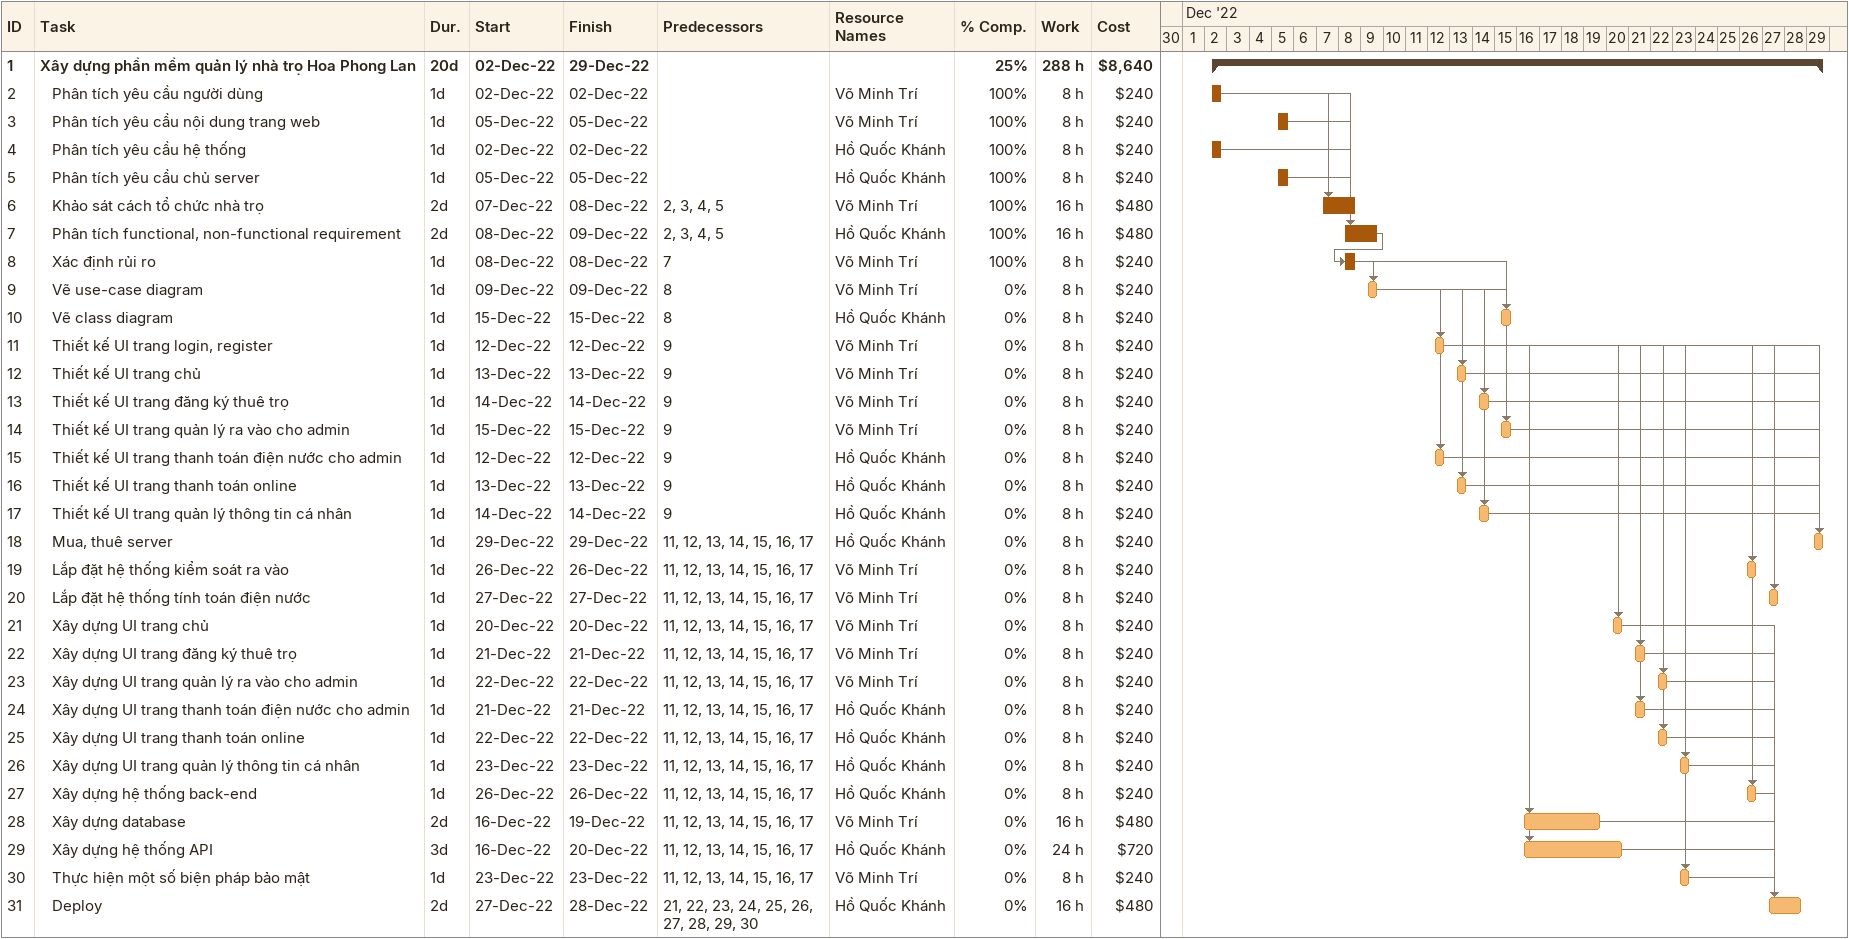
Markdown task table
| ID | Level | Task | Duration | Start | Finish | Predecessors | Resources | % complete | Work (h) | Cost ($) |
|---|---|---|---|---|---|---|---|---|---|---|
| 1 | 1 | **Xây dựng phần mềm quản lý nhà trọ Hoa Phong Lan** | 20d | 2022-12-02 | 2022-12-29 |  |  | 25 | 288 | 8640 |
| 2 | 2 | Phân tích yêu cầu người dùng | 1d | 2022-12-02 | 2022-12-02 |  | Võ Minh Trí | 100 | 8 | 240 |
| 3 | 2 | Phân tích yêu cầu nội dung trang web | 1d | 2022-12-05 | 2022-12-05 |  | Võ Minh Trí | 100 | 8 | 240 |
| 4 | 2 | Phân tích yêu cầu hệ thống | 1d | 2022-12-02 | 2022-12-02 |  | Hồ Quốc Khánh | 100 | 8 | 240 |
| 5 | 2 | Phân tích yêu cầu chủ server | 1d | 2022-12-05 | 2022-12-05 |  | Hồ Quốc Khánh | 100 | 8 | 240 |
| 6 | 2 | Khảo sát cách tổ chức nhà trọ | 2d | 2022-12-07 | 2022-12-08 | 2, 3, 4, 5 | Võ Minh Trí | 100 | 16 | 480 |
| 7 | 2 | Phân tích functional, non-functional requirement | 2d | 2022-12-08 | 2022-12-09 | 2, 3, 4, 5 | Hồ Quốc Khánh | 100 | 16 | 480 |
| 8 | 2 | Xác định rủi ro | 1d | 2022-12-08 | 2022-12-08 | 7 | Võ Minh Trí | 100 | 8 | 240 |
| 9 | 2 | Vẽ use-case diagram | 1d | 2022-12-09 | 2022-12-09 | 8 | Võ Minh Trí | 0 | 8 | 240 |
| 10 | 2 | Vẽ class diagram | 1d | 2022-12-15 | 2022-12-15 | 8 | Hồ Quốc Khánh | 0 | 8 | 240 |
| 11 | 2 | Thiết kế UI trang login, register | 1d | 2022-12-12 | 2022-12-12 | 9 | Võ Minh Trí | 0 | 8 | 240 |
| 12 | 2 | Thiết kế UI trang chủ | 1d | 2022-12-13 | 2022-12-13 | 9 | Võ Minh Trí | 0 | 8 | 240 |
| 13 | 2 | Thiết kế UI trang đăng ký thuê trọ | 1d | 2022-12-14 | 2022-12-14 | 9 | Võ Minh Trí | 0 | 8 | 240 |
| 14 | 2 | Thiết kế UI trang quản lý ra vào cho admin | 1d | 2022-12-15 | 2022-12-15 | 9 | Võ Minh Trí | 0 | 8 | 240 |
| 15 | 2 | Thiết kế UI trang thanh toán điện nước cho admin | 1d | 2022-12-12 | 2022-12-12 | 9 | Hồ Quốc Khánh | 0 | 8 | 240 |
| 16 | 2 | Thiết kế UI trang thanh toán online | 1d | 2022-12-13 | 2022-12-13 | 9 | Hồ Quốc Khánh | 0 | 8 | 240 |
| 17 | 2 | Thiết kế UI trang quản lý thông tin cá nhân | 1d | 2022-12-14 | 2022-12-14 | 9 | Hồ Quốc Khánh | 0 | 8 | 240 |
| 18 | 2 | Mua, thuê server | 1d | 2022-12-29 | 2022-12-29 | 11, 12, 13, 14, 15, 16, 17 | Hồ Quốc Khánh | 0 | 8 | 240 |
| 19 | 2 | Lắp đặt hệ thống kiểm soát ra vào | 1d | 2022-12-26 | 2022-12-26 | 11, 12, 13, 14, 15, 16, 17 | Võ Minh Trí | 0 | 8 | 240 |
| 20 | 2 | Lắp đặt hệ thống tính toán điện nước | 1d | 2022-12-27 | 2022-12-27 | 11, 12, 13, 14, 15, 16, 17 | Võ Minh Trí | 0 | 8 | 240 |
| 21 | 2 | Xây dựng UI trang chủ | 1d | 2022-12-20 | 2022-12-20 | 11, 12, 13, 14, 15, 16, 17 | Võ Minh Trí | 0 | 8 | 240 |
| 22 | 2 | Xây dựng UI trang đăng ký thuê trọ | 1d | 2022-12-21 | 2022-12-21 | 11, 12, 13, 14, 15, 16, 17 | Võ Minh Trí | 0 | 8 | 240 |
| 23 | 2 | Xây dựng UI trang quản lý ra vào cho admin | 1d | 2022-12-22 | 2022-12-22 | 11, 12, 13, 14, 15, 16, 17 | Võ Minh Trí | 0 | 8 | 240 |
| 24 | 2 | Xây dựng UI trang thanh toán điện nước cho admin | 1d | 2022-12-21 | 2022-12-21 | 11, 12, 13, 14, 15, 16, 17 | Hồ Quốc Khánh | 0 | 8 | 240 |
| 25 | 2 | Xây dựng UI trang thanh toán online | 1d | 2022-12-22 | 2022-12-22 | 11, 12, 13, 14, 15, 16, 17 | Hồ Quốc Khánh | 0 | 8 | 240 |
| 26 | 2 | Xây dựng UI trang quản lý thông tin cá nhân | 1d | 2022-12-23 | 2022-12-23 | 11, 12, 13, 14, 15, 16, 17 | Hồ Quốc Khánh | 0 | 8 | 240 |
| 27 | 2 | Xây dựng hệ thống back-end | 1d | 2022-12-26 | 2022-12-26 | 11, 12, 13, 14, 15, 16, 17 | Hồ Quốc Khánh | 0 | 8 | 240 |
| 28 | 2 | Xây dựng database | 2d | 2022-12-16 | 2022-12-19 | 11, 12, 13, 14, 15, 16, 17 | Võ Minh Trí | 0 | 16 | 480 |
| 29 | 2 | Xây dựng hệ thống API | 3d | 2022-12-16 | 2022-12-20 | 11, 12, 13, 14, 15, 16, 17 | Hồ Quốc Khánh | 0 | 24 | 720 |
| 30 | 2 | Thực hiện một số biện pháp bảo mật | 1d | 2022-12-23 | 2022-12-23 | 11, 12, 13, 14, 15, 16, 17 | Võ Minh Trí | 0 | 8 | 240 |
| 31 | 2 | Deploy | 2d | 2022-12-27 | 2022-12-28 | 21, 22, 23, 24, 25, 26, 27, 28, 29, 30 | Hồ Quốc Khánh | 0 | 16 | 480 |
